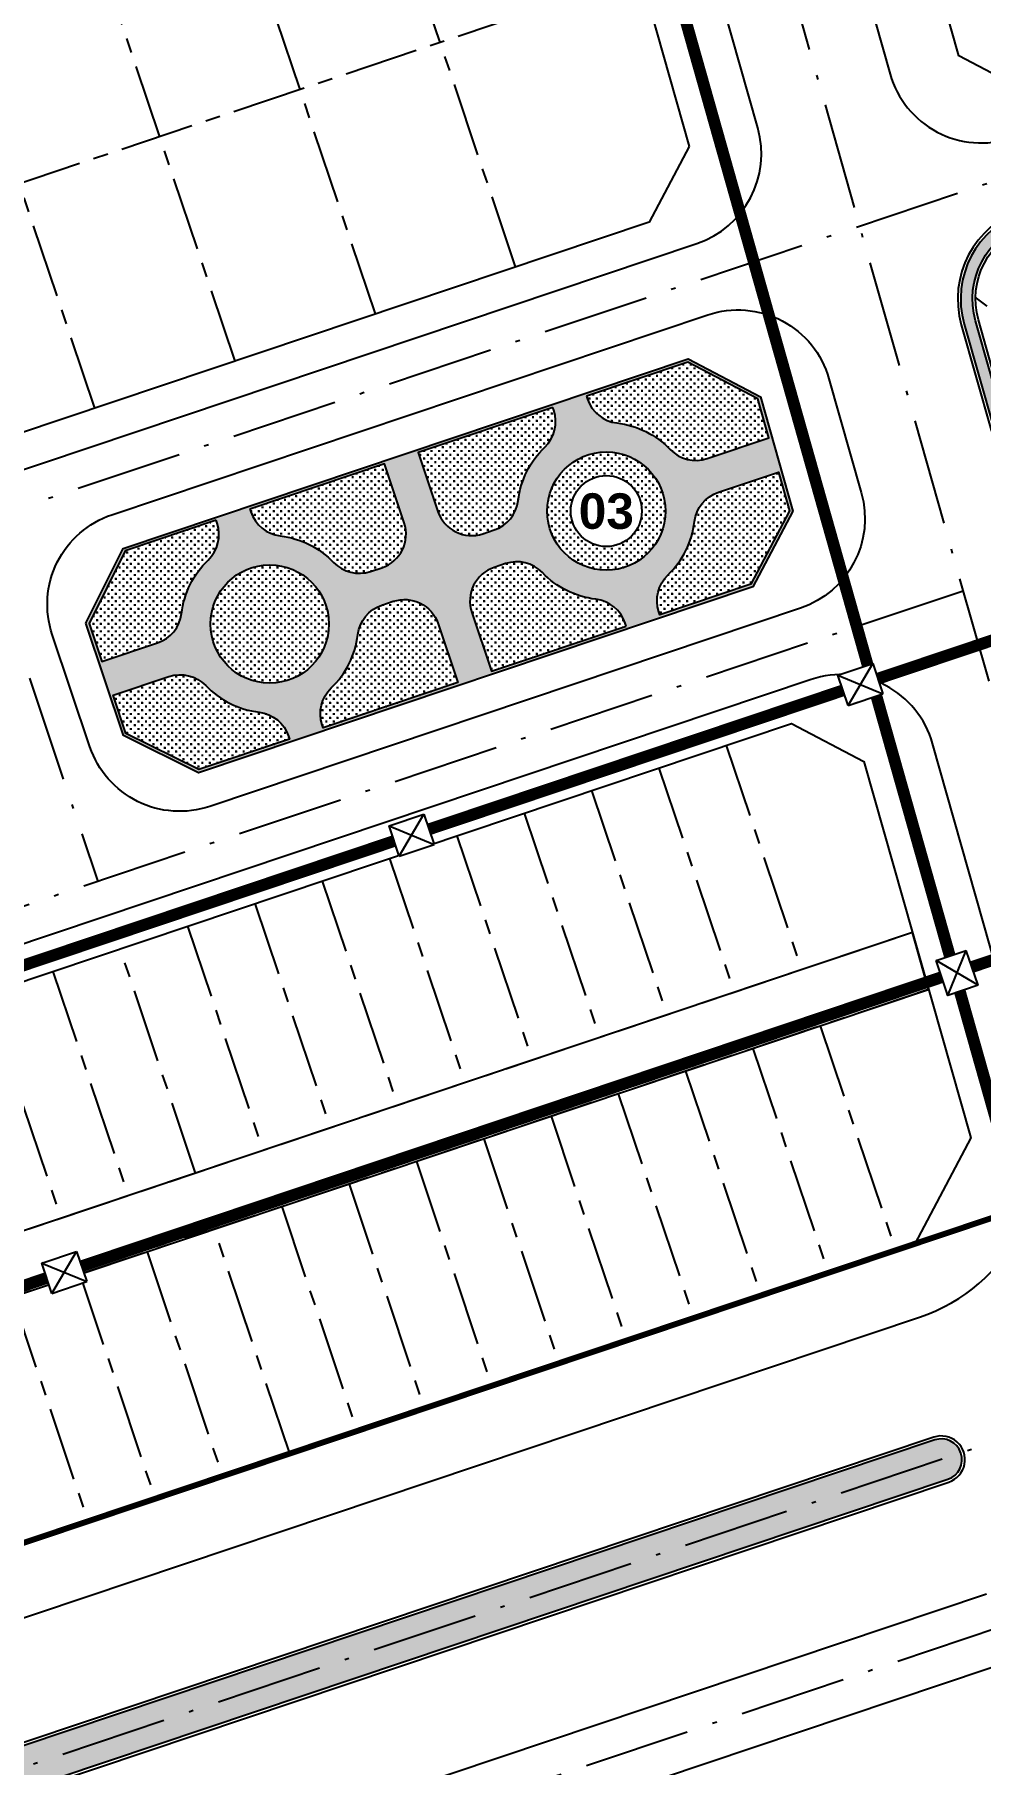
# Model space of a CAD drawing. Header units: metres. Extents: x 566631 to 571261, y 2062953 to 2068466.
# Drawn here: x 568431.3 to 568511.3, y 2065959.3 to 2066105.5 of the extents above; entities that cross this region are included whole.
import ezdxf
from ezdxf.enums import TextEntityAlignment as Align

# ---------------------------------------------------------------- set-up
doc = ezdxf.new("R2010")
doc.units = ezdxf.units.M
for name, pattern in [('ACAD_ISO10W100', [18.5, 12, -3, 0.5, -3]), ('CENTER', [2, 1.25, -0.25, 0.25, -0.25]), ('DOT', [0.25, 0, -0.25]), ('HIDDEN', [0.375, 0.25, -0.125])]:
    doc.linetypes.add(name, pattern=pattern)
for name, color, linetype in [('BoThamCo', 94, 'CONTINUOUS'), ('ChiaLo', 128, 'CENTER'), ('D-TT', 2, 'CONTINUOUS'), ('ghi_chu', 7, 'CONTINUOUS'), ('hacth sdd', 8, 'CONTINUOUS'), ('hatchViaHe+LogDg', 129, 'CONTINUOUS'), ('LogDg', 7, 'CONTINUOUS'), ('RANHGIOI', 2, 'HIDDEN'), ('TimDg', 222, 'CONTINUOUS'), ('TTLL', 170, 'CONTINUOUS'), ('ViaHeS', 32, 'CONTINUOUS')]:
    doc.layers.add(name, color=color, linetype=linetype)
doc.styles.add('ARIALB', font='VHARIALB.TTF', dxfattribs={"width": 0.75})
doc.styles.get("Standard").update_dxf_attribs({"font": 'VHARIALN.TTF'})
doc.linetypes.add('Thong tin', pattern='A,12.7,-5.08,["TTLL",Standard,S=2.54,R=0,X=-2.54,Y=-1.27],-9.08', length=26.86)
pattern_1 = [(0, (568078.4122556136, 2065965.172538756), (0.3175, 0.3175), [0.15875, -0.4762500000000001]), (90, (568078.4916306136, 2065965.093163756), (-0.3175, 0.3175), [0.15875, -0.4762500000000001])]

# ---------------------------------------------------------------- blocks, each defined once
blk = doc.blocks.new('dsl')
at = {"color": 158, "linetype": 'DOT'}
blk.add_wipeout([(0, 1.5), (0.33644860936327353, 1.4617805352900177), (0.7271365341730276, 1.3119727361482205), (1.0179708990035576, 1.1016965319868746), (1.2342348857782783, 0.8524460373446345), (1.3543988210148825, 0.6446734317579512), (1.4417184349149323, 0.4140627419110956), (1.5, 0), (1.4408082852605588, -0.41721874987695173), (1.3263853264506624, -0.7005012247245759), (1.1508682344574481, -0.9620303045958281), (0.9135099182603594, -1.1897477167658508), (0.6119164755800454, -1.3695102143101394), (0.38024214177858096, -1.4510051391553134), (0, -1.5), (-0.4646015835460416, -1.4262346820905236), (-0.7918897030176879, -1.2739351231138016), (-1.1446356684900818, -0.9694375619291122), (-1.3156433532713265, -0.7204738487488953), (-1.4267119241412873, -0.46313398238271475), (-1.493310356047019, -0.14150682114990332), (-1.5, 0), (-1.4614062352338948, 0.3380707260221243), (-1.3372086829040484, 0.6796123441309305), (-1.1726255954709188, 0.9353871992789777), (-0.9171726725762708, 1.1869264040143435), (-0.6270318645983934, 1.362655877601469), (-0.2542087298352414, 1.478302378207502)], dxfattribs=at).dxf.layer = 'ghi_chu'
at = {"layer": 'ghi_chu', "color": 32}
blk.add_circle((0, 0), 1.5, dxfattribs=at)
at = {"layer": 'ghi_chu', "style": 'ARIALB'}
blk.add_attdef('01', text='', height=1.5, dxfattribs=at).set_placement((0, -0.75), align=Align.CENTER)
blk = doc.blocks.new('hgtc')
at = {"color": 11, "linetype": 'Continuous'}
blk.add_wipeout([(-1.53, 1.3274999999999988), (1.529999999984283, 1.327500000188592), (1.5299999999999996, -1.3275), (-1.53, -1.3275), (-1.5299999999842842, 1.327500000188592)], dxfattribs=at).dxf.layer = 'D-TT'
at = {"layer": 'D-TT', "color": 11, "linetype": 'Continuous'}
for p, q in [((-1.53, -1.3275), (-1.53, 1.3275)), ((-1.53, 1.3275), (1.53, 1.3275)), ((-1.53, 1.3275), (1.53, -1.3275)), ((-1.53, -1.3275), (1.53, 1.3275)), ((1.53, 1.3275), (1.53, -1.3275)), ((-1.53, -1.3275), (1.53, -1.3275))]:
    blk.add_line(p, q, dxfattribs=at)
at = {"layer": 'D-TT', "color": 11, "linetype": 'Continuous', "flags": 128}
for points in [[(-1.53, -1.3275), (-1.53, 1.3275), (-1.405566792644095, 1.3275)], [(-1.53, -1.3275), (-0.6722961259656586, -1.3275)]]:
    blk.add_lwpolyline(points, dxfattribs=at)

msp = doc.modelspace()

# ---------------------------------------------------------------- hatches: boundary and pattern name
at = {"layer": 'hacth sdd'}
h = msp.add_hatch(dxfattribs=at)
h.set_pattern_fill('CROSS', color=64, scale=0.05, style=0)
h.set_pattern_definition([(0, (568509.6369455474, 2066071.722147019), (0.3175, 0.3175), [0.15875, -0.4762500000000001]), (90, (568509.7163205474, 2066071.642772019), (-0.3175, 0.3175), [0.15875, -0.4762500000000001])])
edge = h.paths.add_edge_path()
edge.add_arc((568517.3448232812, 2066083.10775291), 7.750000000162574, 108.5514997310788, 195.847635484185)
edge.add_line((568509.8893907969, 2066080.991381848), (568512.4184256666, 2066072.082240604))
edge.add_arc((568512.8994213109, 2066072.218780672), 0.5000000000263506, 195.8476354566438, 285.8476354731199)
edge.add_arc((568512.8994213106, 2066072.218780672), 0.5000000002337133, 285.8476354915003, 375.8476354786671)
edge.add_line((568513.380416955, 2066072.355320741), (568510.8513820854, 2066081.264461985))
edge.add_arc((568517.3448232809, 2066083.10775291), 6.749999999734002, 108.55149973139831, 195.8476354869036, ccw=False)
edge.add_line((568515.1972640762, 2066089.507009856), (568554.7653288923, 2066102.785858092))
edge.add_arc((568554.6062504327, 2066103.259877125), 0.4999999998644963, 288.5514997353313, 378.5514997479784)
edge.add_arc((568554.6062504324, 2066103.259877126), 0.4999999999741136, 18.55149968890169, 108.5514997141958)
edge.add_line((568554.447171973, 2066103.733896159), (568514.8791071571, 2066090.455047922))
h = msp.add_hatch(dxfattribs=at)
h.set_pattern_fill('CROSS', color=64, scale=0.05, style=0)
h.set_pattern_definition(pattern_1)
edge = h.paths.add_edge_path()
edge.add_line((568477.9726287668, 2066074.904985123), (568478.0563571748, 2066074.655492771))
edge.add_arc((568480.9004713725, 2066075.609963529), 2.99999999966623, 198.5514997416406, 263.174566222703)
edge.add_arc((568479.6526016312, 2066065.1843786), 7.500000000323438, 43.928433254423226, 83.17456621341228, ccw=False)
edge.add_arc((568487.2147742867, 2066072.468851452), 2.999999999623991, 223.9284332639866, 288.5514997444557)
edge.add_line((568488.1692450449, 2066069.624737254), (568493.3879332124, 2066071.376103374))
edge.add_line((568493.3879332124, 2066071.376103374), (568492.4555682057, 2066074.660586176))
edge.add_line((568492.4555682057, 2066074.660586176), (568486.5393228115, 2066077.779925574))
edge.add_line((568486.5393228115, 2066077.779925574), (568477.9726287668, 2066074.904985123))
h = msp.add_hatch(dxfattribs=at)
h.set_pattern_fill('CROSS', color=64, scale=0.05, style=0)
h.set_pattern_definition(pattern_1)
edge = h.paths.add_edge_path()
edge.add_line((568475.1285145686, 2066073.950514365), (568463.7520577757, 2066070.132631335))
edge.add_line((568463.7520577757, 2066070.132631335), (568465.4223816019, 2066065.155431488))
edge.add_arc((568468.2664958005, 2066066.109902246), 3.00000000029064, 198.5514997282575, 288.5514997205192)
edge.add_line((568469.2209665577, 2066063.265788047), (568470.1814874603, 2066063.588134145))
edge.add_arc((568469.2270167026, 2066066.432248343), 3.000000000069907, 288.5514997296723, 353.1745662053063)
edge.add_arc((568479.652601631, 2066065.1843786), 7.499999999638825, 133.9284332631316, 173.174566204725, ccw=False)
edge.add_arc((568472.368128778, 2066072.746551255), 3.000000000857007, 313.9284332659994, 378.5514997338594)
edge.add_line((568475.212242977, 2066073.701022013), (568475.1285145688, 2066073.950514365))
h = msp.add_hatch(dxfattribs=at)
h.set_pattern_fill('CROSS', color=64, scale=0.05, style=0)
h.set_pattern_definition(pattern_1)
edge = h.paths.add_edge_path()
edge.add_arc((568479.6526016314, 2066065.1843786), 5, 0, 360)
h = msp.add_hatch(dxfattribs=at)
h.set_pattern_fill('CROSS', color=64, scale=0.05, style=0)
h.set_pattern_definition(pattern_1)
edge = h.paths.add_edge_path()
edge.add_line((568449.5314867846, 2066065.360277547), (568449.6152151925, 2066065.110785194))
edge.add_arc((568452.4593293904, 2066066.065255952), 2.999999999702519, 198.5514997367175, 263.1745662133441)
edge.add_arc((568451.2114596486, 2066055.639671023), 7.499999999874913, 43.928433263155114, 83.17456621210653, ccw=False)
edge.add_arc((568458.7736323038, 2066062.924143875), 3.000000000133208, 223.9284332484441, 288.5514997240419)
edge.add_line((568459.7281030612, 2066060.080029677), (568460.6886239629, 2066060.402375775))
edge.add_arc((568459.7341532053, 2066063.246489973), 2.999999999849175, 288.5514997310871, 378.551499733888)
edge.add_line((568462.5782674036, 2066064.200960731), (568460.9079435774, 2066069.178160577))
edge.add_line((568460.9079435774, 2066069.178160577), (568449.5314867846, 2066065.360277546))
h = msp.add_hatch(dxfattribs=at)
h.set_pattern_fill('CROSS', color=64, scale=0.05, style=0)
h.set_pattern_definition(pattern_1)
edge = h.paths.add_edge_path()
edge.add_line((568489.1237158024, 2066066.780623055), (568494.2080867046, 2066068.486912961))
edge.add_line((568494.2080867046, 2066068.486912961), (568495.1358908078, 2066065.218497051))
edge.add_line((568495.1358908078, 2066065.218497051), (568491.8544866587, 2066058.994874127))
edge.add_line((568491.8544866587, 2066058.994874127), (568484.1766886921, 2066056.418242834))
edge.add_line((568484.1766886921, 2066056.418242834), (568484.0929602843, 2066056.667735186))
edge.add_arc((568486.9370744826, 2066057.622205944), 3.000000000107694, 133.9284332515878, 198.551499738811, ccw=False)
edge.add_arc((568479.6526016314, 2066065.1843786), 7.499999999952647, 313.9284332524781, 353.174566203276)
edge.add_arc((568490.0781865598, 2066063.936508857), 2.999999999850977, 108.551499731087, 173.1745662091931, ccw=False)
h = msp.add_hatch(dxfattribs=at)
h.set_pattern_fill('CROSS', color=64, scale=0.05, style=0)
h.set_pattern_definition(pattern_1)
edge = h.paths.add_edge_path()
edge.add_line((568446.6873725861, 2066064.405806789), (568439.0095746199, 2066061.829175497))
edge.add_line((568439.0095746199, 2066061.829175497), (568435.9524128438, 2066055.683630532))
edge.add_line((568435.9524128438, 2066055.683630532), (568437.0330158329, 2066052.463669858))
edge.add_line((568437.0330158329, 2066052.463669858), (568441.7403454769, 2066054.043426569))
edge.add_arc((568440.7858747193, 2066056.887540767), 3.000000000069907, 288.5514997296723, 353.1745662050421)
edge.add_arc((568451.2114596482, 2066055.639671024), 7.500000000387709, 133.9284332563211, 173.174566201827, ccw=False)
edge.add_arc((568443.9269867965, 2066063.201843679), 2.999999999633228, 313.9284332545552, 378.5514997289935)
edge.add_line((568446.7711009943, 2066064.156314437), (568446.6873725863, 2066064.405806789))
h = msp.add_hatch(dxfattribs=at)
h.set_pattern_fill('CROSS', color=64, scale=0.05, style=0)
h.set_pattern_definition(pattern_1)
edge = h.paths.add_edge_path()
edge.add_line((568481.332574494, 2066055.463772076), (568481.2488460855, 2066055.713264429))
edge.add_arc((568478.4047318866, 2066054.758793672), 3.000000000547661, 18.55149972191972, 83.17456618843818)
edge.add_arc((568479.6526016304, 2066065.1843786), 7.499999999481728, 223.9284332631081, 263.17456620726847, ccw=False)
edge.add_arc((568472.0904289755, 2066057.899905748), 3.000000000049365, 43.92843324998658, 108.5514997254566)
edge.add_line((568471.1359582181, 2066060.744019947), (568470.1754373156, 2066060.421673849))
edge.add_arc((568471.1299080732, 2066057.577559651), 3.000000000069907, 108.5514997296723, 198.5514997310871)
edge.add_line((568468.2857938751, 2066056.623088893), (568469.9561177009, 2066051.645889046))
edge.add_line((568469.9561177009, 2066051.645889046), (568481.3325744941, 2066055.463772077))
h = msp.add_hatch(dxfattribs=at)
h.set_pattern_fill('CROSS', color=64, scale=0.05, style=0)
h.set_pattern_definition(pattern_1)
edge = h.paths.add_edge_path()
edge.add_arc((568451.2114596479, 2066055.639671024), 5, 0, 360)
h = msp.add_hatch(dxfattribs=at)
h.set_pattern_fill('CROSS', color=64, scale=0.05, style=0)
h.set_pattern_definition(pattern_1)
edge = h.paths.add_edge_path()
edge.add_line((568460.6825738187, 2066057.235915479), (568461.6430947208, 2066057.558261576))
edge.add_arc((568462.5975654782, 2066054.714147378), 2.99999999999583, 18.55149972545661, 108.55149972545661, ccw=False)
edge.add_line((568465.4416796765, 2066055.668618135), (568467.1120035026, 2066050.691418289))
edge.add_line((568467.1120035026, 2066050.691418289), (568455.73554671, 2066046.873535258))
edge.add_line((568455.73554671, 2066046.873535258), (568455.6518183015, 2066047.12302761))
edge.add_arc((568458.4959325, 2066048.077498368), 3.000000000328427, 133.928433261078, 198.5514997373963, ccw=False)
edge.add_arc((568451.2114596486, 2066055.639671023), 7.49999999928806, 313.928433254899, 353.1745662008758)
edge.add_arc((568461.6370445768, 2066054.39180128), 3.000000000313338, 108.551499733888, 173.17456621025, ccw=False)
h = msp.add_hatch(dxfattribs=at)
h.set_pattern_fill('CROSS', color=64, scale=0.05, style=0)
h.set_pattern_definition(pattern_1)
edge = h.paths.add_edge_path()
edge.add_arc((568443.6492869927, 2066048.355198172), 2.999999999997328, 43.928433268849176, 108.55149973951839, ccw=False)
edge.add_arc((568451.2114596488, 2066055.639671024), 7.500000000533391, 223.9284332506741, 263.1745661992836)
edge.add_arc((568449.963589905, 2066045.214086095), 2.999999999966568, 18.551499744441514, 83.17456620945728, ccw=False)
edge.add_line((568452.807704103, 2066046.168556853), (568452.8914325113, 2066045.9190645))
edge.add_line((568452.8914325113, 2066045.9190645), (568445.2136345448, 2066043.342433208))
edge.add_line((568445.2136345448, 2066043.342433208), (568439.0680895804, 2066046.399594983))
edge.add_line((568439.0680895804, 2066046.399594983), (568437.9874865905, 2066049.61955566))
edge.add_line((568437.9874865905, 2066049.61955566), (568442.6948162346, 2066051.19931237))
h = msp.add_hatch(dxfattribs=at)
h.set_pattern_fill('CROSS', color=64, scale=0.05, style=0)
h.set_pattern_definition([(0, (568124.4922125977, 2065856.434559209), (0.3175, 0.3175), [0.15875, -0.4762500000000001]), (90, (568124.5715875977, 2065856.355184209), (-0.3175, 0.3175), [0.15875, -0.4762500000000001])])
edge = h.paths.add_edge_path()
edge.add_line((568507.4016826156, 2065986.683880588), (568218.8903567226, 2065889.860896478))
edge.add_arc((568219.1289744121, 2065889.149867929), 0.7499999998152637, 108.551499739547, 198.5514997423194)
edge.add_line((568218.4179458625, 2065888.911250239), (568219.0542454217, 2065887.015216656))
edge.add_arc((568219.7652739711, 2065887.253834346), 0.7499999998145147, 198.5514997114234, 288.5514997311157)
edge.add_line((568220.0038916605, 2065886.542805796), (568508.5152175536, 2065983.365789906))
edge.add_arc((568507.9584500846, 2065985.024835247), 1.749977559046246, 288.5514997359101, 468.5514997322966)
at = {"layer": 'hatchViaHe+LogDg'}
h = msp.add_hatch(dxfattribs=at)
h.set_pattern_fill('PHANTSQR', color=256, angle=322.0000000000001, style=0, pattern_type=2)
h.set_pattern_definition([(322.0000000000001, (568435.7454979595, 2066043.023224545), (0.6156614753256582, 0.788010753606722), [0.18, -0.15, 0.18, -0.15, 0.18, -0.16]), (52.00000000000006, (568436.5197207709, 2066042.519856848), (-0.788010753606722, 0.6156614753256582), [0.18, -0.15, 0.18, -0.15, 0.18, -0.16])])
h.paths.add_polyline_path([(568435.6824570992, 2066055.702263859), (568438.8318628336, 2066062.033238785), (568486.5612483298, 2066078.050986162), (568492.6668393456, 2066074.831814316), (568495.4037279196, 2066065.190457779), (568492.0289382746, 2066058.789716741), (568445.1950012181, 2066043.072477463), (568438.8640262914, 2066046.221883198)])
edge = h.paths.add_edge_path(flags=16)
edge.add_line((568475.1285145686, 2066073.950514365), (568463.7520577757, 2066070.132631335))
edge.add_line((568463.7520577757, 2066070.132631335), (568465.4223816019, 2066065.155431488))
edge.add_arc((568468.2664958005, 2066066.109902246), 3.00000000029064, 198.5514997282575, 288.5514997205192)
edge.add_line((568469.2209665577, 2066063.265788047), (568470.1814874603, 2066063.588134145))
edge.add_arc((568469.2270167026, 2066066.432248343), 3.000000000069907, 288.5514997296723, 353.1745662053063)
edge.add_arc((568479.652601631, 2066065.1843786), 7.499999999638825, 133.9284332631316, 173.174566204725, ccw=False)
edge.add_arc((568472.368128778, 2066072.746551255), 3.000000000857007, 313.9284332659994, 378.5514997338594)
edge.add_line((568475.212242977, 2066073.701022013), (568475.1285145688, 2066073.950514365))
edge = h.paths.add_edge_path(flags=16)
edge.add_line((568489.1237158024, 2066066.780623055), (568494.2080867046, 2066068.486912961))
edge.add_line((568494.2080867046, 2066068.486912961), (568495.1358908078, 2066065.218497051))
edge.add_line((568495.1358908078, 2066065.218497051), (568491.8544866587, 2066058.994874127))
edge.add_line((568491.8544866587, 2066058.994874127), (568484.1766886921, 2066056.418242834))
edge.add_line((568484.1766886921, 2066056.418242834), (568484.0929602843, 2066056.667735186))
edge.add_arc((568486.9370744826, 2066057.622205944), 3.000000000107694, 133.9284332515878, 198.551499738811, ccw=False)
edge.add_arc((568479.6526016314, 2066065.1843786), 7.499999999952647, 313.9284332524781, 353.174566203276)
edge.add_arc((568490.0781865598, 2066063.936508857), 2.999999999850977, 108.551499731087, 173.1745662091931, ccw=False)
edge = h.paths.add_edge_path(flags=16)
edge.add_line((568477.9726287668, 2066074.904985123), (568478.0563571748, 2066074.655492771))
edge.add_arc((568480.9004713725, 2066075.609963529), 2.99999999966623, 198.5514997416406, 263.174566222703)
edge.add_arc((568479.6526016312, 2066065.1843786), 7.500000000323438, 43.928433254423226, 83.17456621341228, ccw=False)
edge.add_arc((568487.2147742867, 2066072.468851452), 2.999999999623991, 223.9284332639866, 288.5514997444557)
edge.add_line((568488.1692450449, 2066069.624737254), (568493.3879332124, 2066071.376103374))
edge.add_line((568493.3879332124, 2066071.376103374), (568492.4555682057, 2066074.660586176))
edge.add_line((568492.4555682057, 2066074.660586176), (568486.5393228115, 2066077.779925574))
edge.add_line((568486.5393228115, 2066077.779925574), (568477.9726287668, 2066074.904985123))
edge = h.paths.add_edge_path(flags=16)
edge.add_arc((568479.6526016314, 2066065.1843786), 5, 0, 360)
edge = h.paths.add_edge_path(flags=16)
edge.add_line((568481.332574494, 2066055.463772076), (568481.2488460855, 2066055.713264429))
edge.add_arc((568478.4047318866, 2066054.758793672), 3.000000000547661, 18.55149972191972, 83.17456618843818)
edge.add_arc((568479.6526016304, 2066065.1843786), 7.499999999481728, 223.9284332631081, 263.17456620726847, ccw=False)
edge.add_arc((568472.0904289755, 2066057.899905748), 3.000000000049365, 43.92843324998658, 108.5514997254566)
edge.add_line((568471.1359582181, 2066060.744019947), (568470.1754373156, 2066060.421673849))
edge.add_arc((568471.1299080732, 2066057.577559651), 3.000000000069907, 108.5514997296723, 198.5514997310871)
edge.add_line((568468.2857938751, 2066056.623088893), (568469.9561177009, 2066051.645889046))
edge.add_line((568469.9561177009, 2066051.645889046), (568481.3325744941, 2066055.463772077))
edge = h.paths.add_edge_path(flags=16)
edge.add_line((568446.6873725861, 2066064.405806789), (568439.0095746199, 2066061.829175497))
edge.add_line((568439.0095746199, 2066061.829175497), (568435.9524128438, 2066055.683630532))
edge.add_line((568435.9524128438, 2066055.683630532), (568437.0330158329, 2066052.463669858))
edge.add_line((568437.0330158329, 2066052.463669858), (568441.7403454769, 2066054.043426569))
edge.add_arc((568440.7858747193, 2066056.887540767), 3.000000000069907, 288.5514997296723, 353.1745662050421)
edge.add_arc((568451.2114596482, 2066055.639671024), 7.500000000387709, 133.9284332563211, 173.174566201827, ccw=False)
edge.add_arc((568443.9269867965, 2066063.201843679), 2.999999999633228, 313.9284332545552, 378.5514997289935)
edge.add_line((568446.7711009943, 2066064.156314437), (568446.6873725863, 2066064.405806789))
edge = h.paths.add_edge_path(flags=16)
edge.add_line((568460.6825738187, 2066057.235915479), (568461.6430947208, 2066057.558261576))
edge.add_arc((568462.5975654782, 2066054.714147378), 2.99999999999583, 18.55149972545661, 108.55149972545661, ccw=False)
edge.add_line((568465.4416796765, 2066055.668618135), (568467.1120035026, 2066050.691418289))
edge.add_line((568467.1120035026, 2066050.691418289), (568455.73554671, 2066046.873535258))
edge.add_line((568455.73554671, 2066046.873535258), (568455.6518183015, 2066047.12302761))
edge.add_arc((568458.4959325, 2066048.077498368), 3.000000000328427, 133.928433261078, 198.5514997373963, ccw=False)
edge.add_arc((568451.2114596486, 2066055.639671023), 7.49999999928806, 313.928433254899, 353.1745662008758)
edge.add_arc((568461.6370445768, 2066054.39180128), 3.000000000313338, 108.551499733888, 173.17456621025, ccw=False)
edge = h.paths.add_edge_path(flags=16)
edge.add_line((568449.5314867846, 2066065.360277547), (568449.6152151925, 2066065.110785194))
edge.add_arc((568452.4593293904, 2066066.065255952), 2.999999999702519, 198.5514997367175, 263.1745662133441)
edge.add_arc((568451.2114596486, 2066055.639671023), 7.499999999874913, 43.928433263155114, 83.17456621210653, ccw=False)
edge.add_arc((568458.7736323038, 2066062.924143875), 3.000000000133208, 223.9284332484441, 288.5514997240419)
edge.add_line((568459.7281030612, 2066060.080029677), (568460.6886239629, 2066060.402375775))
edge.add_arc((568459.7341532053, 2066063.246489973), 2.999999999849175, 288.5514997310871, 378.551499733888)
edge.add_line((568462.5782674036, 2066064.200960731), (568460.9079435774, 2066069.178160577))
edge.add_line((568460.9079435774, 2066069.178160577), (568449.5314867846, 2066065.360277546))
edge = h.paths.add_edge_path(flags=16)
edge.add_arc((568451.2114596479, 2066055.639671024), 5, 0, 360)
edge = h.paths.add_edge_path(flags=16)
edge.add_arc((568443.6492869927, 2066048.355198172), 2.999999999997328, 43.928433268849176, 108.55149973951839, ccw=False)
edge.add_arc((568451.2114596488, 2066055.639671024), 7.500000000533391, 223.9284332506741, 263.1745661992836)
edge.add_arc((568449.963589905, 2066045.214086095), 2.999999999966568, 18.551499744441514, 83.17456620945728, ccw=False)
edge.add_line((568452.807704103, 2066046.168556853), (568452.8914325113, 2066045.9190645))
edge.add_line((568452.8914325113, 2066045.9190645), (568445.2136345448, 2066043.342433208))
edge.add_line((568445.2136345448, 2066043.342433208), (568439.0680895804, 2066046.399594983))
edge.add_line((568439.0680895804, 2066046.399594983), (568437.9874865905, 2066049.61955566))
edge.add_line((568437.9874865905, 2066049.61955566), (568442.6948162346, 2066051.19931237))

# ---------------------------------------------------------------- linework, layer by layer
at = {"layer": 'BoThamCo'}
for points in [[(568514.8791071571, 2066090.455047922, 0.4004581229580766), (568509.8893907969, 2066080.991381848), (568512.4184256666, 2066072.082240604, 0.41421356243522), (568513.0359613793, 2066071.737785028, 0.4142135623651709), (568513.380416955, 2066072.355320741), (568510.8513820854, 2066081.264461985, -0.4004581229621962), (568515.1972640762, 2066089.507009856), (568554.7653288923, 2066102.785858092, 0.4142135624363085), (568555.0802694656, 2066103.418955585, 0.4142135626198518), (568554.447171973, 2066103.733896159)], [(568507.4016826156, 2065986.683880588), (568218.8903567226, 2065889.860896478, 0.4142135623253476), (568218.4179458625, 2065888.911250239), (568219.0542454217, 2065887.015216656, 0.4142135623537703), (568220.0038916605, 2065886.542805796), (568508.5152175536, 2065983.365789906, 1)]]:
    msp.add_lwpolyline(points, format="xyb", close=True, dxfattribs=at)
for points in [[(568477.9726287668, 2066074.904985123), (568478.0563571748, 2066074.655492771, 0.2896898633403228), (568480.5439371611, 2066072.631224978, -0.1729372986812072), (568485.0541535285, 2066070.387573494, 0.2896898633198807), (568488.1692450449, 2066069.624737254), (568493.3879332124, 2066071.376103374), (568492.4555682057, 2066074.660586176), (568486.5393228115, 2066077.779925574), (568477.9726287668, 2066074.904985123)], [(568475.1285145686, 2066073.950514365), (568463.7520577757, 2066070.132631335), (568465.4223816019, 2066065.155431488, 0.4142135623623198), (568469.2209665577, 2066063.265788047), (568470.1814874603, 2066063.588134145, 0.2896898633119416), (568472.2057552538, 2066066.075714131, -0.1729372986037905), (568474.4494067365, 2066070.585930496, 0.2896898632695342), (568475.212242977, 2066073.701022013), (568475.1285145688, 2066073.950514365)], [(568449.5314867846, 2066065.360277547), (568449.6152151925, 2066065.110785194, 0.2896898633056546), (568452.1027951785, 2066063.086517401, -0.172937298639982), (568456.6130115447, 2066060.842865918, 0.2896898632985994), (568459.7281030612, 2066060.080029677), (568460.6886239629, 2066060.402375775, 0.4142135623766379), (568462.5782674036, 2066064.200960731), (568460.9079435774, 2066069.178160577), (568449.5314867846, 2066065.360277546)], [(568489.1237158024, 2066066.780623055), (568494.2080867046, 2066068.486912961), (568495.1358908078, 2066065.218497051), (568491.8544866587, 2066058.994874127), (568484.1766886921, 2066056.418242834), (568484.0929602843, 2066056.667735186, -0.2896898633655384), (568484.855796525, 2066059.782826703, 0.1729372986439403), (568487.0994480089, 2066064.293043069, -0.2896898633085283), (568489.1237158022, 2066066.780623055)], [(568446.6873725861, 2066064.405806789), (568439.0095746199, 2066061.829175497), (568435.9524128438, 2066055.683630532), (568437.0330158329, 2066052.463669858), (568441.7403454769, 2066054.043426569, 0.2896898633052505), (568443.7646132703, 2066056.531006555, -0.1729372986213363), (568446.0082647539, 2066061.041222921, 0.289689863299271), (568446.7711009943, 2066064.156314437), (568446.6873725863, 2066064.405806789)], [(568481.332574494, 2066055.463772076), (568481.2488460855, 2066055.713264429, 0.289689863261085), (568478.7612660999, 2066057.737532223, -0.1729372986122044), (568474.2510497345, 2066059.981183706, 0.2896898632959254), (568471.1359582181, 2066060.744019947), (568470.1754373156, 2066060.421673849, 0.4142135623910291), (568468.2857938751, 2066056.623088893), (568469.9561177009, 2066051.645889046), (568481.3325744941, 2066055.463772077)], [(568460.6825738187, 2066057.235915479), (568461.6430947208, 2066057.558261576, -0.4142135623623198), (568465.4416796765, 2066055.668618135), (568467.1120035026, 2066050.691418289), (568455.73554671, 2066046.873535258), (568455.6518183015, 2066047.12302761, -0.2896898633082902), (568456.414654542, 2066050.238119127, 0.1729372986213363), (568458.6583060254, 2066054.748335492, -0.2896898633019725), (568460.682573819, 2066057.235915478)], [(568442.6948162346, 2066051.19931237, -0.2896898632825433), (568445.809907751, 2066050.43647613, 0.1729372986360137), (568450.3201241171, 2066048.192824646, -0.2896898632691242), (568452.807704103, 2066046.168556853), (568452.8914325113, 2066045.9190645), (568445.2136345448, 2066043.342433208), (568439.0680895804, 2066046.399594983), (568437.9874865905, 2066049.61955566), (568442.6948162346, 2066051.19931237)]]:
    msp.add_lwpolyline(points, format="xyb", dxfattribs=at)
for centre in [(568479.6526016314, 2066065.1843786), (568451.2114596479, 2066055.639671024)]:
    msp.add_circle(centre, 5, dxfattribs=at)
at = {"layer": 'ChiaLo', "ltscale": 5}
for points in [[(568471.9874643803, 2066085.817815428), (568459.2611876114, 2066123.739338071)], [(568460.1369885543, 2066081.840853938), (568447.4107117854, 2066119.762376581)], [(568448.2865127282, 2066077.863892447), (568435.5602359594, 2066115.785415091)], [(568482.5531347486, 2066110.459801831), (568352.8077961325, 2066066.917903362)], [(568436.4360369021, 2066073.886930957), (568423.7097601333, 2066111.8084536)], [(568489.77852109, 2066045.376768197), (568496.1416594745, 2066026.416006875)], [(568484.0902926936, 2066043.467826681), (568490.453431078, 2066024.50706536)], [(568478.4020642971, 2066041.558885166), (568484.7652026815, 2066022.598123845)], [(568472.7138359008, 2066039.649943651), (568479.0769742851, 2066020.689182329)], [(568467.0256075043, 2066037.741002135), (568473.3887458887, 2066018.780240814)], [(568461.3373791078, 2066035.83206062), (568467.7005174923, 2066016.871299299)], [(568455.6491507114, 2066033.923119105), (568462.0122890958, 2066014.962357783)], [(568449.9609223149, 2066032.014177589), (568456.3240606993, 2066013.053416268)], [(568444.2726939186, 2066030.105236074), (568450.635832303, 2066011.144474753)], [(568505.517432517, 2066029.562470265), (568379.5329773473, 2065987.282705811)], [(568444.9476039064, 2066009.235533237), (568438.584465522, 2066028.196294559)], [(568432.8962371256, 2066026.287353043), (568439.25937551, 2066007.326591722)], [(568506.8843550032, 2066024.747152909), (568381.1237619433, 2065982.542515481)], [(568427.2080087292, 2066024.378411528), (568433.5711471136, 2066005.417650207)], [(568497.7324440706, 2066021.675816545), (568504.0955897111, 2066002.715033602)], [(568492.0442156742, 2066019.76687503), (568498.4073613146, 2066000.806092087)], [(568486.3559872777, 2066017.857933514), (568492.7191329182, 2065998.897150571)], [(568480.6677588812, 2066015.948991999), (568487.0309045218, 2065996.988209056)], [(568474.9795304848, 2066014.040050484), (568481.3426761254, 2065995.079267541)], [(568469.2913020884, 2066012.131108968), (568475.6544477289, 2065993.170326025)], [(568463.603073692, 2066010.222167453), (568469.9662193324, 2065991.26138451)], [(568457.9148452955, 2066008.313225938), (568464.277990936, 2065989.352442995)], [(568452.226616899, 2066006.404284422), (568458.5897625395, 2065987.443501479)], [(568452.9015341431, 2065985.534559964), (568446.5383885026, 2066004.495342907)], [(568440.8501601061, 2066002.586401392), (568447.2133057467, 2065983.625618449)], [(568435.1619317097, 2066000.677459876), (568441.5250773503, 2065981.716676933)], [(568429.4737033133, 2065998.768518361), (568435.8368489539, 2065979.807735418)]]:
    msp.add_lwpolyline(points, dxfattribs=at)
at = {"layer": 'LogDg'}
for points in [[(568500.5835740702, 2066140.771357932, 0.4004581229564052), (568495.4328991178, 2066131.002412307), (568503.6344340354, 2066102.110508176, 0.4281041090812208), (568513.8756196954, 2066096.710844744), (568686.4667493491, 2066154.631580272, 0.4210431921498599), (568691.4445458906, 2066164.936857087), (568681.2381386415, 2066193.155935908, 0.4074167562720389), (568671.1698313924, 2066198.019268152)], [(568394.1360394299, 2065959.484288737), (568506.1220922248, 2065997.066258099, 0.400458122952699), (568515.7796077605, 2066015.383031146), (568507.2144059739, 2066045.556040389, 0.4281041090850075), (568496.9732203138, 2066050.955703821), (568376.9555585356, 2066010.678365927, 0.4142135623730329), (568371.9165093607, 2066000.548806044), (568384.0064795474, 2065964.523337912, 0.414213562378492)]]:
    msp.add_lwpolyline(points, format="xyb", close=True, dxfattribs=at)
for points in [[(568514.7995679273, 2066090.692057439, 0.4004581229584932), (568509.6488929748, 2066080.923111813), (568512.1779278446, 2066072.013970569, 0.4142135624058962), (568513.1042314136, 2066071.497287206, 0.4142135624714987), (568513.620914777, 2066072.423590775), (568511.0918799074, 2066081.332732019, -0.4004581229584932), (568515.276803306, 2066089.270000339), (568554.8448681221, 2066102.548848576, 0.4142135624054205), (568555.3172789821, 2066103.498494815, 0.4142135625564191), (568554.3676327432, 2066103.970905675), (568514.7995679271, 2066090.692057439)], [(568507.3221433858, 2065986.920890104), (568218.8108174927, 2065890.097905995, 0.4142135623299213), (568218.1809363458, 2065888.83171101), (568218.817235905, 2065886.935677426, 0.4142135623729348), (568220.0834308902, 2065886.30579628), (568508.5947567833, 2065983.12878039, 1.000000000018519), (568507.3221433855, 2065986.920890104)], [(568511.7763258592, 2065973.648400074), (568425.4033475313, 2065944.66205272, 0.4065199173239304), (568420.2998972234, 2065934.733115661), (568434.5334948065, 2065888.299997894), (568425.928700944, 2065885.662286299), (568411.8881333356, 2065931.465697941, 0.4219492915589893), (568401.6941723208, 2065936.705369939), (568275.2207022596, 2065894.261494488, 0.3468311455305138), (568269.7971845088, 2065885.971034731), (568270.8182855737, 2065874.448181991, 0.1098508434369424), (568280.2712324894, 2065844.65190037), (568275.0823982373, 2065841.639260481, -0.1098508434394714), (568264.8417057453, 2065873.91856557)]]:
    msp.add_lwpolyline(points, format="xyb", dxfattribs=at)
at = {"layer": 'RANHGIOI', "color": 1, "ltscale": 9, "const_width": 0.5}
msp.add_lwpolyline([(568982.1523663413, 2066596.773802713), (568641.4879055367, 2066448.283225673), (568640.6420762937, 2066447.920460239, -0.005137433380439285), (568606.7378069196, 2066433.790071242), (568320.2638660165, 2066354.564405334, -0.02056742908652707), (568279.2557222839, 2066345.01962319), (568234.0374281703, 2066336.43794789, -0.02121833569223638), (568191.0584181908, 2066330.156570429), (568073.8426399846, 2066318.076938635), (568071.016314374, 2066300.81343246, 0.1285739781783505), (568077.0604101924, 2066236.336779047), (568081.9759698213, 2066222.837552279, 0.03940831777614574), (568090.337301481, 2066204.508879045), (568103.3082810395, 2066181.142724642), (568149.9111873205, 2066112.204254739, -0.1198699787172983), (568174.7769525672, 2066045.299770262), (568189.5639809994, 2065919.750233025), (568193.0057644724, 2065898.419982555), (568198.2094833301, 2065900.061182543), (568647.0008657249, 2066050.67336649, 0.05068378633206799), (568827.9057364878, 2066132.562174523), (568998.7993124772, 2066231.854729244)], format="xyb", dxfattribs=at)
at = {"layer": 'TimDg', "linetype": 'ACAD_ISO10W100', "ltscale": 0.75}
for points in [[(569579.458327795, 2066552.489101444), (569316.6908584707, 2066388.630738333, -0.0121560828798097), (569316.4815255365, 2066388.50716488), (569007.7068141839, 2066216.212450042), (568836.948536262, 2066116.998506182, -0.0506837863320612), (568652.7276902705, 2066033.6086813), (568203.7804233594, 2065882.944183276), (567811.8071871288, 2065759.319812214)], [(569213.7227610615, 2066313.991115035), (569015.1297322578, 2066203.177217366), (568844.4842027407, 2066104.028782564, -0.05068378633207328), (568657.5000440588, 2066019.388110309), (568208.4228733918, 2065868.680017222), (568129.5303507409, 2065843.798118172)]]:
    msp.add_lwpolyline(points, format="xyb", dxfattribs=at)
for points in [[(568414.7791073031, 2066393.153463831), (568528.6621022664, 2065991.972879244)], [(568706.6297355595, 2066158.233749528), (568355.3916476357, 2066040.359972129)], [(568426.4945025914, 2066064.22174107), (568436.6755240067, 2066033.884522955)], [(568509.7985719568, 2066058.424258745), (568365.5726690509, 2066010.022754014)]]:
    msp.add_lwpolyline(points, dxfattribs=at)
at = {"layer": 'TTLL', "color": 170, "linetype": 'Thong tin', "const_width": 1}
msp.add_lwpolyline([(568586.8054182633, 2066052.285286396), (568389.5437001665, 2065985.982619622)], dxfattribs=at)
at = {"layer": 'ViaHeS'}
for points in [[(568515.5392877602, 2066100.433593474), (568509.4336967441, 2066103.652765319), (568501.2291182254, 2066132.555391277), (568504.6039078704, 2066138.956132315), (568669.1704177649, 2066194.18384486), (568675.611215774, 2066191.072722022), (568685.818543417, 2066162.851098462), (568682.7789607656, 2066156.558406432)], [(568377.9100292928, 2066007.834251728), (568495.3095522419, 2066047.232955089), (568501.4151432578, 2066044.013783243), (568510.4404839884, 2066012.219822507), (568505.7157784854, 2066003.258785054), (568392.2270906585, 2065965.172538755), (568385.8961157319, 2065968.321944489), (568374.7606235587, 2066001.503276802)]]:
    msp.add_lwpolyline(points, close=True, dxfattribs=at)
at = {"layer": 'ViaHeS', "linetype": 'HIDDEN', "ltscale": 5}
msp.add_lwpolyline([(568510.801818745, 2066083.251319988), (568517.0671805885, 2066078.592923815)], dxfattribs=at)
at = {"layer": 'ViaHeS'}
msp.add_lwpolyline([(568506.884355003, 2066024.747152909), (568505.5174325168, 2066029.562470265), (568379.5329773474, 2065987.282705811), (568381.1237619437, 2065982.542515481), (568506.8843550029, 2066024.747152909)], dxfattribs=at)
at = {"layer": 'ViaHeS', "elevation": 3.0256135e-09}
msp.add_lwpolyline([(568214.1187129316, 2065867.427107141), (568256.2704883855, 2065881.57303598), (568261.4520257334, 2065878.183337386), (568261.8534158311, 2065873.65375736, 0.109850843434408), (568272.4879811112, 2065840.132940536), (568282.8656496156, 2065846.158220315, -0.1098508434386373), (568273.8065754881, 2065874.712990202), (568273.138495988, 2065882.252088888), (568277.4797893891, 2065888.69077324), (568402.2321603616, 2065930.557056289), (568408.4377460235, 2065927.367399846), (568421.6263040091, 2065884.3434305), (568438.8358917409, 2065889.618853693), (568425.5083521727, 2065933.096211452), (568428.7831471715, 2065939.467437087), (568515.8471871772, 2065968.685701347)], format="xyb", dxfattribs=at)

# ---------------------------------------------------------------- next in the draw order: block references
at = {"layer": 'ghi_chu', "xscale": 2, "yscale": 2, "zscale": 2}
msp.add_blockref('dsl', (568479.6526016314, 2066065.1843786), dxfattribs=at).add_auto_attribs({'01': '03'})

# ---------------------------------------------------------------- next in the draw order: linework, layer by layer
at = {"layer": 'LogDg'}
for points in [[(568492.4516431224, 2066097.561467824), (568484.2501082047, 2066126.453371955, 0.4281041090882073), (568474.0089225447, 2066131.853035387), (568350.2303773209, 2066090.313563479, 0.4142135623730951), (568345.191328146, 2066080.184003596), (568354.736035723, 2066051.742861613, 0.4142135623733157), (568364.8655956053, 2066046.703812439), (568487.3009681699, 2066087.792522199, 0.4004581229564053), (568492.4516431226, 2066097.561467824)], [(568498.466102062, 2066076.374071462), (568501.1999470342, 2066066.743436752, -0.4004581229593721), (568496.0492720818, 2066056.974491127), (568446.1494719756, 2066040.228363266, -0.4142135623813669), (568436.0199120931, 2066045.26741244), (568432.838342901, 2066054.747793101, -0.4142135623732856), (568437.877392076, 2066064.877352983), (568488.2249164019, 2066081.773734894, -0.4281041090909464), (568498.4661020618, 2066076.374071462)]]:
    msp.add_lwpolyline(points, format="xyb", dxfattribs=at)
at = {"layer": 'TTLL', "color": 170, "linetype": 'Thong tin', "const_width": 1}
for points in [[(568408.743669358, 2066381.558787436), (568409.3549069456, 2066379.371589308), (568515.5097639117, 2066003.381168579)], [(568577.1865968345, 2066076.049945762), (568387.3602912413, 2066012.34516983)]]:
    msp.add_lwpolyline(points, dxfattribs=at)
at = {"layer": 'ViaHeS'}
for points in [[(568486.6554240078, 2066096.008488852), (568483.2806343631, 2066089.607747814), (568363.9111248472, 2066049.547926637), (568357.5801499207, 2066052.697332371), (568348.0354423441, 2066081.138474353), (568351.1848480783, 2066087.46944928), (568472.3452544732, 2066128.130286656), (568478.450845489, 2066124.91111481)], [(568435.6824570992, 2066055.702263859), (568438.8318628336, 2066062.033238785), (568486.5612483298, 2066078.050986162), (568492.6668393456, 2066074.831814316), (568495.4037279196, 2066065.190457779), (568492.0289382746, 2066058.789716741), (568445.1950012181, 2066043.072477463), (568438.8640262914, 2066046.221883198)]]:
    msp.add_lwpolyline(points, close=True, dxfattribs=at)

# ---------------------------------------------------------------- next in the draw order: block references
at = {"layer": 'D-TT', "xscale": 1.015999999987177, "zscale": 1.016}
for p, yscale, rotation in [((568501.124859172, 2066050.524000137), 1.016000000061467, 18.55149973025225), ((568463.2033365287, 2066037.797723368), 1.016000000061467, 18.55149973025225), ((568509.2854755473, 2066026.154746302), 1.015999999828637, 108.5514997302522), ((568433.8475679831, 2066000.850780088), 1.016000000061467, 18.55149973025225)]:
    msp.add_blockref('hgtc', p, dxfattribs=dict(at, yscale=yscale, rotation=rotation))

doc.saveas('drawing.dxf')
